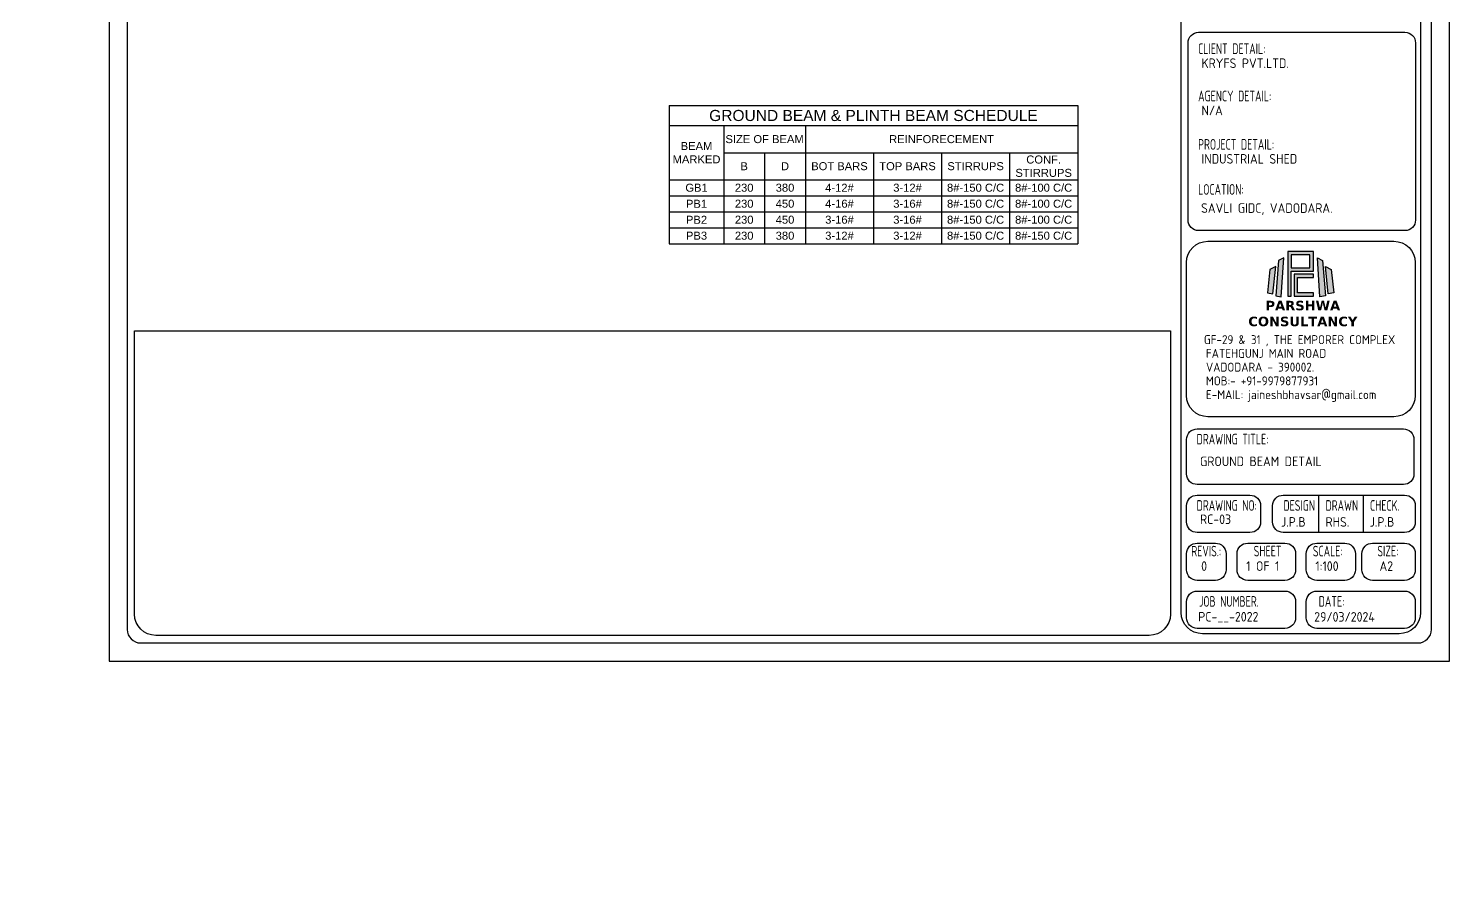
# Model space of a CAD drawing. Header units: inches. Extents: x -605 to 2991212, y -2872845 to 0.
# Drawn here: x 2440094 to 2546706, y -2170767 to -2107480 of the extents above; entities that cross this region are included whole.
import ezdxf
from ezdxf import colors
from ezdxf.entities.mleader import LeaderData, LeaderLine
from ezdxf.math import Vec2, Vec3

# ---------------------------------------------------------------- set-up
doc = ezdxf.new("R2010")
doc.units = ezdxf.units.IN
doc.header["$LTSCALE"] = 600
doc.header["$MEASUREMENT"] = 0
doc.layers.add('rRCC 2', color=40, linetype='Continuous', lineweight=15)
doc.layers.add('rSHEET', color=2, linetype='Continuous', lineweight=30)
doc.layers.add('see level', color=2, linetype='Continuous')
doc.styles.get("Standard").update_dxf_attribs({"font": 'arial.ttf'})
doc.styles.add('TEXT3', font='geniso.shx')
doc.styles.add('TEXT3 0.75NA', font='geniso.shx', dxfattribs={"width": 0.75})

# ---------------------------------------------------------------- blocks, each defined once
blk = doc.blocks.new('*T33')
at = {"layer": 'see level', "color": 0, "linetype": 'ByBlock', "lineweight": -2, "transparency": 16777216}
for p, q in [((0, 0), (30635, 0)), ((0, 0), (0, -10378)), ((30635, 0), (30635, -10378)), ((0, -1512), (30635, -1512)), ((4085, -1512), (4085, -10378)), ((10212, -1512), (10212, -10378)), ((4085, -3544), (30635, -3544)), ((7148, -3544), (7148, -10378)), ((15317, -3544), (15317, -10378)), ((20423, -3544), (20423, -10378)), ((25529, -3544), (25529, -10378)), ((0, -5576), (30635, -5576)), ((0, -6776), (30635, -6776)), ((0, -7977), (30635, -7977)), ((0, -9177), (30635, -9177)), ((0, -10378), (30635, -10378))]:
    blk.add_line(p, q, dxfattribs=at)
at = {"layer": 'see level', "color": 0, "linetype": 'ByBlock', "transparency": 16777216, "attachment_point": 5}
for s, insert, char_height, width in [('GROUND BEAM & PLINTH BEAM SCHEDULE', (15317, -756), 833.64, 30234.8), ('BEAM MARKED', (2042, -3544), 600.22, 3684.51), ('SIZE OF BEAM', (7148, -2528), 600.22, 5726.84), ('REINFORECEMENT', (20423, -2528), 600.22, 20023.15), ('B', (5616, -4560), 600, 2663.35), ('D', (8680, -4560), 600, 2663.35), ('BOT BARS', (12765, -4560), 600.2, 4705.68), ('TOP BARS', (17870, -4560), 600.2, 4705.68), ('STIRRUPS', (22976, -4560), 600.2, 4705.68), ('CONF. STIRRUPS', (28082, -4560), 600.22, 4705.68), ('GB1', (2042, -6176), 600.2, 3684.51), ('230', (5616, -6176), 600.2, 2663.35), ('380', (8680, -6176), 600.2, 2663.35), ('4-12#', (12765, -6176), 600.2, 4705.68), ('3-12#', (17870, -6176), 600.2, 4705.68), ('8#-150 C/C', (22976, -6176), 600.2, 4705.68), ('8#-100 C/C', (28082, -6176), 600.2, 4705.68), ('PB1', (2042, -7376), 600.2, 3684.51), ('230', (5616, -7376), 600.2, 2663.35), ('450', (8680, -7376), 600.2, 2663.35), ('4-16#', (12765, -7376), 600.2, 4705.68), ('3-16#', (17870, -7376), 600.2, 4705.68), ('8#-150 C/C', (22976, -7376), 600.2, 4705.68), ('8#-100 C/C', (28082, -7376), 600.2, 4705.68), ('PB2', (2042, -8577), 600.2, 3684.51), ('230', (5616, -8577), 600.2, 2663.35), ('450', (8680, -8577), 600.2, 2663.35), ('3-16#', (12765, -8577), 600.2, 4705.68), ('3-16#', (17870, -8577), 600.2, 4705.68), ('8#-150 C/C', (22976, -8577), 600.2, 4705.68), ('8#-100 C/C', (28082, -8577), 600.2, 4705.68), ('PB3', (2042, -9777), 600.2, 3684.51), ('230', (5616, -9777), 600.2, 2663.35), ('380', (8680, -9777), 600.2, 2663.35), ('3-12#', (12765, -9777), 600.2, 4705.68), ('3-12#', (17870, -9777), 600.2, 4705.68), ('8#-150 C/C', (22976, -9777), 600.2, 4705.68), ('\\A0;\\fArial|b0|i0|c0|p34;\\H1x;\\l\\o\\k\\Q0;\\W1;\\T1;\\C0;8#-150 C/C\\P', (28082, -9777), 600.22, 4705.68)]:
    blk.add_mtext(s, dxfattribs=dict(at, insert=insert, char_height=char_height, width=width))
blk = doc.blocks.new('Q')
at = {"linetype": 'Continuous', "ltscale": 0.5}
h = blk.add_hatch(color=152, dxfattribs=at)
h.dxf.hatch_style = 1
h.paths.add_polyline_path([(9.79, 19.18), (9.79, 9.76), (10.5, 9.76), (10.5, 15.05), (15.19, 15.05), (15.19, 19.18)])
h.paths.add_polyline_path([(10.5, 18.5), (10.5, 15.72), (14.45, 15.72), (14.45, 18.5)], flags=16)
h = blk.add_hatch(color=152, dxfattribs=at)
h.dxf.hatch_style = 1
h.paths.add_polyline_path([(6.07, 15.37), (5.53, 10.52), (6.67, 10.29), (7.27, 16.02)])
h.paths.add_polyline_path([(18.9, 15.37), (19.44, 10.52), (18.3, 10.29), (17.7, 16.02)])
h = blk.add_hatch(color=10, dxfattribs=at)
h.dxf.hatch_style = 1
h.paths.add_polyline_path([(7.87, 17.31), (7.27, 9.83), (8.41, 9.62), (8.96, 17.82)])
h.paths.add_polyline_path([(17.1, 17.31), (17.7, 9.83), (16.56, 9.62), (16.01, 17.82)])
h = blk.add_hatch(color=152, dxfattribs=at)
h.dxf.hatch_style = 1
h.paths.add_polyline_path([(11.15, 14.43), (11.15, 9.76), (15.19, 9.76), (15.19, 10.52), (11.87, 10.52), (11.87, 13.69), (15.19, 13.69), (15.19, 14.43)])
at = {"color": 152, "linetype": 'Continuous'}
for points in [[(9.79, 19.18), (9.79, 9.76), (10.5, 9.76), (10.5, 15.05), (15.19, 15.05), (15.19, 19.18), (9.79, 19.18)], [(10.5, 18.5), (10.5, 15.72), (14.45, 15.72), (14.45, 18.5), (10.5, 18.5)], [(6.07, 15.37), (5.53, 10.52), (6.67, 10.29), (7.27, 16.02), (6.07, 15.37)], [(18.9, 15.37), (19.44, 10.52), (18.3, 10.29), (17.7, 16.02), (18.9, 15.37)], [(11.15, 14.43), (11.15, 9.76), (15.19, 9.76), (15.19, 10.52), (11.87, 10.52), (11.87, 13.69), (15.19, 13.69), (15.19, 14.43), (11.15, 14.43)]]:
    blk.add_lwpolyline(points, dxfattribs=at)
at = {"color": 10, "linetype": 'Continuous'}
for points in [[(7.87, 17.31), (7.27, 9.83), (8.41, 9.62), (8.96, 17.82), (7.87, 17.31)], [(17.1, 17.31), (17.7, 9.83), (16.56, 9.62), (16.01, 17.82), (17.1, 17.31)]]:
    blk.add_lwpolyline(points, dxfattribs=at)
at = {"linetype": 'Continuous', "insert": (1.32, 8.82), "char_height": 2, "attachment_point": 1}
blk.add_mtext_dynamic_manual_height_columns('\\pxqc;{\\fVerdana|b1|i0|c0|p34;\\C152;PARSHWA\\PCONSULTANCY }', width=23.282, gutter_width=1, heights=[6.3], dxfattribs=at)
blk = doc.blocks.new('_DotBlank')
at = {"color": 0, "linetype": 'ByBlock', "lineweight": -2}
blk.add_line((-0.5, 0), (-1, 0), dxfattribs=at)
blk.add_circle((0, 0), 0.5, dxfattribs=at)

msp = doc.modelspace()

# ---------------------------------------------------------------- linework, layer by layer
at = {"layer": 'rSHEET'}
for p, q in [((2536877.9, -2142513.4), (2536877.9, -2145316)), ((2540235.3, -2142513.4), (2540235.3, -2145316))]:
    msp.add_line(p, q, dxfattribs=at)
msp.add_lwpolyline([(2546706, -2154960.9), (2546706, -2012738.5), (2446144.6, -2012738.5), (2446144.6, -2154960.9)], close=True, dxfattribs=at)
for points in [[(2545354, -2152590.5), (2545354, -2015108.9, 0.41421356), (2544338.1, -2014093), (2448512.4, -2014093, 0.41421356), (2447496.6, -2015108.9), (2447496.6, -2152590.5, 0.41421356), (2448512.4, -2153606.4), (2544338.1, -2153606.4, 0.41421356)], [(2526574, -2083827), (2544530.8, -2083827), (2544530.8, -2151320.2, -0.41421356), (2542934.6, -2152916.4), (2528170.2, -2152916.4, -0.41421356), (2526574, -2151320.2)], [(2543351.9, -2122660), (2527882.7, -2122660, -0.41421356), (2527084.6, -2121861.9), (2527084.6, -2108568.8, -0.41421356), (2527882.7, -2107770.7), (2543351.9, -2107770.7, -0.41421356), (2544150, -2108568.8), (2544150, -2121861.9, -0.41421356)], [(2528569.2, -2123458.1), (2542535.6, -2123458.1, -0.41421356), (2544131.7, -2125054.2), (2544131.7, -2135030.2, -0.41421356), (2542535.6, -2136626.4), (2528569.2, -2136626.4, -0.41421356), (2526973, -2135030.2), (2526973, -2125054.2, -0.41421356)], [(2448054.3, -2130180.6), (2525765.2, -2130180.6), (2525765.2, -2151440.6, -0.41421356), (2524169, -2153036.8), (2449650.5, -2153036.8, -0.41421356), (2448054.3, -2151440.6)], [(2543237, -2141715.3), (2527771.1, -2141715.3, -0.41421356), (2526973, -2140917.2), (2526973, -2138333.7, -0.41421356), (2527771.1, -2137535.6), (2543237, -2137535.6, -0.41421356), (2544035.1, -2138333.7), (2544035.1, -2140917.2, -0.41421356)], [(2531729.9, -2145316), (2527771.1, -2145316, -0.41421356), (2526973, -2144517.9), (2526973, -2143311.4, -0.41421356), (2527771.1, -2142513.4), (2531729.9, -2142513.4, -0.41421356), (2532528, -2143311.4), (2532528, -2144517.9, -0.41421356)], [(2543333.6, -2145316), (2534226.3, -2145316, -0.41421356), (2533428.3, -2144517.9), (2533428.3, -2143311.4, -0.41421356), (2534226.3, -2142513.4), (2543333.6, -2142513.4, -0.41421356), (2544131.7, -2143311.4), (2544131.7, -2144517.9, -0.41421356)], [(2527771.1, -2146114), (2529144.2, -2146114, -0.41421356), (2529942.3, -2146912.1), (2529942.3, -2148118.6, -0.41421356), (2529144.2, -2148916.6), (2527771.1, -2148916.6, -0.41421356), (2526973, -2148118.6), (2526973, -2146912.1, -0.41421356)], [(2531560.7, -2146114), (2534355.3, -2146114, -0.41421356), (2535153.3, -2146912.1), (2535153.3, -2148118.6, -0.41421356), (2534355.3, -2148916.6), (2531560.7, -2148916.6, -0.41421356), (2530762.6, -2148118.6), (2530762.6, -2146912.1, -0.41421356)], [(2536749.5, -2146114), (2538844.5, -2146114, -0.41421356), (2539642.5, -2146912.1), (2539642.5, -2148118.6, -0.41421356), (2538844.5, -2148916.6), (2536749.5, -2148916.6, -0.41421356), (2535951.4, -2148118.6), (2535951.4, -2146912.1, -0.41421356)], [(2540928, -2146114), (2543333.6, -2146114, -0.41421356), (2544131.7, -2146912.1), (2544131.7, -2148118.6, -0.41421356), (2543333.6, -2148916.6), (2540928, -2148916.6, -0.41421356), (2540130, -2148118.6), (2540130, -2146912.1, -0.41421356)], [(2534355.3, -2152517.3), (2527771.1, -2152517.3, -0.41421356), (2526973, -2151719.2), (2526973, -2150512.8, -0.41421356), (2527771.1, -2149714.7), (2534355.3, -2149714.7, -0.41421356), (2535153.3, -2150512.8), (2535153.3, -2151719.2, -0.41421356)], [(2543333.6, -2152517.3), (2536749.5, -2152517.3, -0.41421356), (2535951.4, -2151719.2), (2535951.4, -2150512.8, -0.41421356), (2536749.5, -2149714.7), (2543333.6, -2149714.7, -0.41421356), (2544131.7, -2150512.8), (2544131.7, -2151719.2, -0.41421356)]]:
    msp.add_lwpolyline(points, format="xyb", close=True, dxfattribs=at)

# ---------------------------------------------------------------- block references
msp.add_blockref('*T33', (2488171.9, -2113265))
at = {"linetype": 'Continuous', "xscale": 357.6196611876754, "yscale": 357.6196611876754, "zscale": 357.6196611876754}
msp.add_blockref('Q', (2531061.1, -2131079.6), dxfattribs=at)

# ---------------------------------------------------------------- texts
at = {"layer": 'rSHEET', "style": 'TEXT3 0.75NA', "width": 0.75}
for s, height, p in [('CLIENT DETAIL:', 798.078, (2527841.9, -2109403)), ('AGENCY DETAIL:', 798.078, (2527841.9, -2112950.7)), ('PROJECT DETAIL:', 798.078, (2527841.9, -2116581.8)), ('LOCATION:', 798.08, (2527841.9, -2119962.5)), ('DRAWING TITLE:', 798.078, (2527730.4, -2138708.8)), ('DRAWING NO:', 798.078, (2527730.4, -2143686.5)), ('DESIGN', 798.08, (2534243.9, -2143686.5)), ('DRAWN', 798.08, (2537397.9, -2143686.5)), ('CHECK.', 798.08, (2540734.9, -2143686.5)), ('REVIS.:', 798.08, (2527330.6, -2147111.6)), ('SHEET', 798.08, (2532009.5, -2147111.6)), ('SCALE:', 798.08, (2536449.3, -2147111.6)), ('SIZE:', 798.08, (2541287.2, -2147111.6)), ('JOB NUMBER.', 798.078, (2527910.8, -2150887.9)), ('DATE:', 798.08, (2536889.2, -2150887.9))]:
    msp.add_text(s, height=height, dxfattribs=at).set_placement(p)
at = {"layer": 'rSHEET', "style": 'TEXT3'}
for s, height, p in [('KRYFS PVT.LTD.', 718.27, (2528096.2, -2110450.2)), ('N/A', 718.27, (2528096.2, -2113997.9)), ('INDUSTRIAL SHED', 718.27, (2528096.2, -2117629)), ('SAVLI GIDC, VADODARA.', 718.27, (2528061.6, -2121323.4)), ('GROUND BEAM DETAIL', 718.27, (2527984.6, -2140333.6)), ('RC-03', 718.27, (2527984.6, -2144682.9)), ('J.P.B', 718.27, (2534059.1, -2144880.5)), ('RHS.', 718.27, (2537397.3, -2144880.5)), ('J.P.B', 718.27, (2540709.8, -2144880.5)), ('0', 718.3, (2528071.5, -2148197.5)), ('1 OF 1', 718.27, (2531447.7, -2148197.5)), ('1:100', 718.27, (2536640.2, -2148197.5)), ('A2', 718.27, (2541448.3, -2148197.5)), ('PC-__-2022', 718.27, (2527850, -2151998.3)), ('29/03/2024', 718.27, (2536549.8, -2152008.1))]:
    msp.add_text(s, height=height, dxfattribs=at).set_placement(p)
at = {"layer": 'rSHEET', "lineweight": 13, "style": 'TEXT3'}
for s, p in [('GF-29 & 31 , THE EMPORER COMPLEX', (2528274.8, -2131176.7)), ('FATEHGUNJ MAIN ROAD', (2528429.6, -2132208.9)), ('VADODARA - 390002.', (2528429.6, -2133241)), ('MOB:- +91-9979877931', (2528429.6, -2134273.1)), ('E-MAIL: jaineshbhavsar@gmail.com', (2528429.6, -2135305.3))]:
    msp.add_text(s, height=672.427, dxfattribs=at).set_placement(p)

# ---------------------------------------------------------------- leaders
at = {"layer": 'rRCC 2', "color": 7}
ml = msp.add_multileader_mtext('Standard', dxfattribs=at)
ml.set_content('\\A1;\\W0.85;(a)4-12# ', color=7, style='TEXT3')
ml.set_leader_properties(color=256, linetype='ByLayer', lineweight=-1)
ml.set_arrow_properties(name='DOTBLANK')
ml.build(insert=Vec2(0, 0))
ml.multileader.update_dxf_attribs({"text_top_attachment_type": 0, "text_bottom_attachment_type": 0, "dogleg_length": 7.47, "arrow_head_size": 187.5, "scale": 75})
ctx = ml.context
ctx.base_point, ctx.scale, ctx.char_height, ctx.arrow_head_size, ctx.landing_gap_size, ctx.plane_origin = Vec3(2449102.6, -2386705.8), 75, 250, 187.5, 6.75, Vec3(2444752.6, -2386753.7)
ctx.text_align_type = 2
notes = []
notes.append((ctx, [(0, (0, 0, 0), (0, 0), (1, 0), 1, [])]))
ctx.mtext.insert, ctx.mtext.alignment, ctx.mtext.flow_direction = Vec3(2450129.2, -2386574.5), 3, 5
ml = msp.add_multileader_mtext('Standard', dxfattribs=at)
ml.set_content('\\A1;\\W0.85;(a)4-12# ', color=7, style='TEXT3')
ml.set_leader_properties(color=256, linetype='ByLayer', lineweight=-1)
ml.set_arrow_properties(name='DOTBLANK')
ml.build(insert=Vec2(0, 0))
ml.multileader.update_dxf_attribs({"text_top_attachment_type": 0, "text_bottom_attachment_type": 0, "dogleg_length": 7.47, "arrow_head_size": 187.5, "scale": 75})
ctx = ml.context
ctx.base_point, ctx.scale, ctx.char_height, ctx.arrow_head_size, ctx.landing_gap_size, ctx.plane_origin = Vec3(2474235.5, -2625457.1), 75, 250, 187.5, 6.75, Vec3(2469885.5, -2625505)
ctx.text_align_type = 2
notes.append((ctx, [(0, (0, 0, 0), (0, 0), (1, 0), 1, [])]))
ctx.mtext.insert, ctx.mtext.alignment, ctx.mtext.flow_direction = Vec3(2475262.2, -2625325.8), 3, 5
for ctx, leaders in notes:
    for number, flags, end, landing, length, lines in leaders:
        leader = LeaderData()
        leader.index, (leader.has_last_leader_line, leader.has_dogleg_vector, leader.attachment_direction) = number, flags
        leader.last_leader_point, leader.dogleg_vector, leader.dogleg_length = Vec3(end), Vec3(landing), length
        for number, points, colour, breaks in lines:
            line = LeaderLine()
            line.index, line.vertices, line.color, line.breaks = number, Vec3.list(points), colors.encode_raw_color(colour), breaks
            leader.lines.append(line)
        ctx.leaders.append(leader)

doc.saveas('drawing.dxf')
